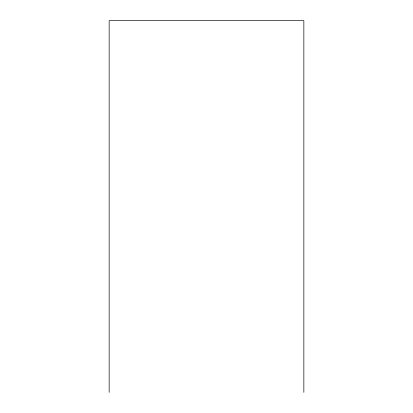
<?xml version="1.0" encoding="UTF-8"?>
<svg xmlns="http://www.w3.org/2000/svg" width="413" height="413" viewBox="0 0 413 413"><rect width="100%" height="100%" fill="white"/><g stroke="black" fill="none" stroke-linecap="round" stroke-linejoin="round"><path stroke-width="0.62" d="M303.849 392.35L303.849 20.65L109.151 20.65L109.151 392.35"/></g></svg>
